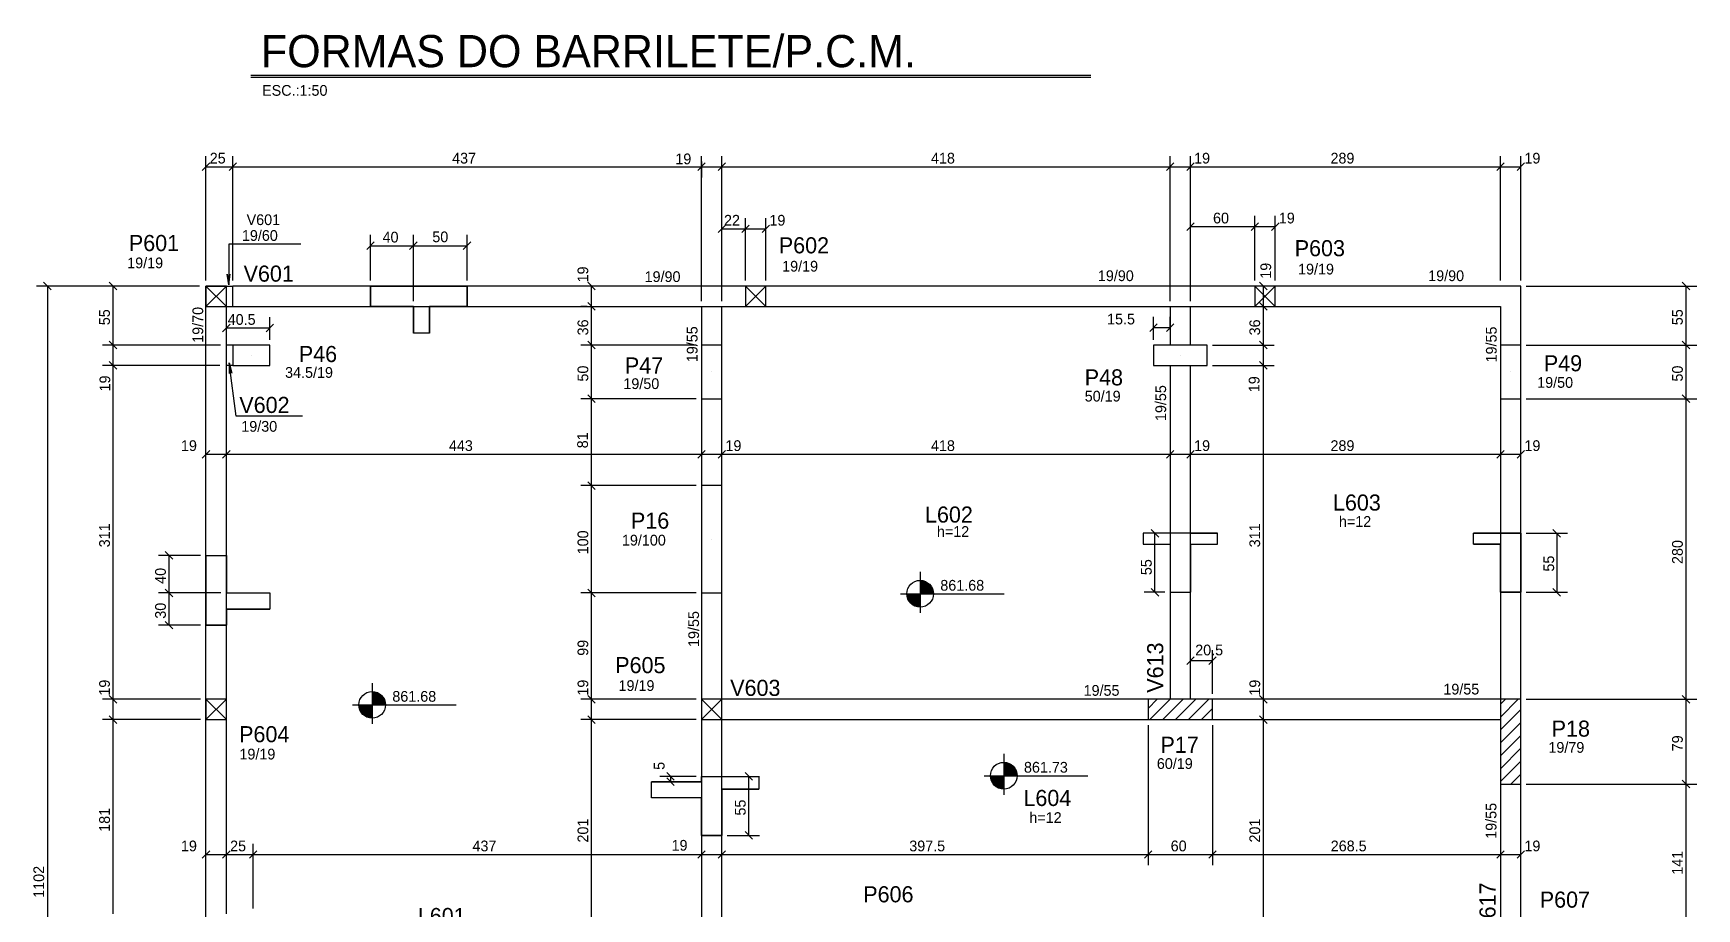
# Model space of a CAD drawing. Header units: metres. Extents: x 719 to 2270, y 370 to 2002.
# Drawn here: x 719 to 2270, y 1187 to 2002 of the extents above; entities that cross this region are included whole.
import ezdxf

# ---------------------------------------------------------------- set-up
doc = ezdxf.new("R2010")
doc.units = ezdxf.units.M
for name, color, linetype in [('1', 1, 'Continuous'), ('2', 2, 'Continuous'), ('3', 3, 'Continuous'), ('4', 4, 'Continuous'), ('6', 6, 'Continuous'), ('7', 7, 'Continuous'), ('8', 8, 'Continuous'), ('9', 9, 'Continuous')]:
    doc.layers.add(name, color=color, linetype=linetype)

msp = doc.modelspace()

# ---------------------------------------------------------------- linework, layer by layer
at = {"layer": '1', "linetype": 'Continuous'}
for p, q in [((879.544, 1747.8827), (898.544, 1766.8827)), ((898.544, 1747.8827), (879.544, 1766.8827)), ((1382.572762, 1747.8827), (1401.572762, 1766.8827)), ((1401.572762, 1747.8827), (1382.572762, 1766.8827)), ((1857.542166, 1747.8827), (1876.542166, 1766.8827)), ((1876.542166, 1747.8827), (1857.542166, 1766.8827)), ((879.544, 1362.8827), (898.544, 1381.8827)), ((898.544, 1362.8827), (879.544, 1381.8827)), ((1341.54408, 1362.8827), (1360.54408, 1381.8827)), ((1360.54408, 1362.8827), (1341.54408, 1381.8827))]:
    msp.add_line(p, q, dxfattribs=at)
at = {"layer": '2', "linetype": 'Continuous'}
for p, q in [((876.008466, 1874.465655), (883.079534, 1881.536723)), ((901.008466, 1874.465655), (908.079534, 1881.536723)), ((901.008466, 1874.465655), (908.079534, 1881.536723)), ((1338.008466, 1874.465655), (1345.079534, 1881.536723)), ((1338.008466, 1874.465655), (1345.079534, 1881.536723)), ((1338.008466, 1874.465655), (1345.079534, 1881.536723)), ((1357.008466, 1874.465655), (1364.079534, 1881.536723)), ((1357.008466, 1874.465655), (1364.079534, 1881.536723)), ((1775.008466, 1874.465655), (1782.079534, 1881.536723)), ((1775.008466, 1874.465655), (1782.079534, 1881.536723)), ((1794.008466, 1874.465655), (1801.079534, 1881.536723)), ((1794.008466, 1874.465655), (1801.079534, 1881.536723)), ((2083.008466, 1874.465655), (2090.079534, 1881.536723)), ((2083.008466, 1874.465655), (2090.079534, 1881.536723)), ((2102.008466, 1874.465655), (2109.079534, 1881.536723)), ((1357.008466, 1816.617133), (1364.079534, 1823.688201)), ((1379.037228, 1816.617133), (1386.108296, 1823.688201)), ((1379.037228, 1816.617133), (1386.108296, 1823.688201)), ((1398.037228, 1816.617133), (1405.108296, 1823.688201)), ((1794.008466, 1818.676141), (1801.079534, 1825.747209)), ((1854.006632, 1818.676141), (1861.077699, 1825.747209)), ((1854.006632, 1818.676141), (1861.077699, 1825.747209)), ((1873.006632, 1818.676141), (1880.077699, 1825.747209)), ((1029.423817, 1800.880706), (1036.494885, 1807.951773)), ((1069.423817, 1800.880706), (1076.494885, 1807.951773)), ((1069.423817, 1800.880706), (1076.494885, 1807.951773)), ((1119.423817, 1800.880706), (1126.494885, 1807.951773)), ((728.118288, 1770.418234), (735.189356, 1763.347166)), ((796.477475, 1763.347166), (789.406407, 1770.418234)), ((1242.52467, 1763.347166), (1235.453602, 1770.418234)), ((1868.990813, 1763.347166), (1861.919745, 1770.418234)), ((2263.075399, 1763.347166), (2256.004332, 1770.418234)), ((889.044, 1757.3827), (889.044, 1757.3827)), ((1392.072762, 1757.3827), (1392.072762, 1757.3827)), ((1867.042166, 1757.3827), (1867.042166, 1757.3827)), ((1242.52467, 1744.347166), (1235.453602, 1751.418234)), ((1242.52467, 1744.347166), (1235.453602, 1751.418234)), ((1868.990813, 1744.347166), (1861.919745, 1751.418234)), ((1868.990813, 1744.347166), (1861.919745, 1751.418234)), ((902.079534, 1731.242418), (895.008466, 1724.171351)), ((942.579534, 1731.242418), (935.508466, 1724.171351)), ((1759.508466, 1724.553754), (1766.579534, 1731.624822)), ((1775.008466, 1724.553754), (1782.079534, 1731.624822)), ((796.477475, 1708.347166), (789.406407, 1715.418234)), ((796.477475, 1708.347166), (789.406407, 1715.418234)), ((1242.52467, 1708.347166), (1235.453602, 1715.418234)), ((1242.52467, 1708.347166), (1235.453602, 1715.418234)), ((1868.990813, 1708.347166), (1861.919745, 1715.418234)), ((1868.990813, 1708.347166), (1861.919745, 1715.418234)), ((2263.075399, 1708.347166), (2256.004332, 1715.418234)), ((2263.075399, 1708.347166), (2256.004332, 1715.418234)), ((796.477475, 1689.347166), (789.406407, 1696.418234)), ((796.477475, 1689.347166), (789.406407, 1696.418234)), ((796.477475, 1689.347166), (789.406407, 1696.418234)), ((921.794, 1702.3827), (921.794, 1702.3827)), ((1788.044, 1702.3827), (1788.044, 1702.3827)), ((1868.990813, 1689.347166), (1861.919745, 1696.418234)), ((1868.990813, 1689.347166), (1861.919745, 1696.418234)), ((1351.044, 1686.8827), (1351.044, 1686.8827)), ((2096.044, 1686.8827), (2096.044, 1686.8827)), ((1242.52467, 1658.347166), (1235.453602, 1665.418234)), ((1242.52467, 1658.347166), (1235.453602, 1665.418234)), ((2263.075399, 1658.347166), (2256.004332, 1665.418234)), ((2263.075399, 1658.347166), (2256.004332, 1665.418234)), ((876.008466, 1606.635108), (883.079534, 1613.706176)), ((895.008466, 1606.635108), (902.079534, 1613.706176)), ((895.008466, 1606.635108), (902.079534, 1613.706176)), ((1338.008466, 1606.635108), (1345.079534, 1613.706176)), ((1338.008466, 1606.635108), (1345.079534, 1613.706176)), ((1338.008466, 1606.635108), (1345.079534, 1613.706176)), ((1357.008466, 1606.635108), (1364.079534, 1613.706176)), ((1357.008466, 1606.635108), (1364.079534, 1613.706176)), ((1775.008466, 1606.635108), (1782.079534, 1613.706176)), ((1775.008466, 1606.635108), (1782.079534, 1613.706176)), ((1794.008466, 1606.635108), (1801.079534, 1613.706176)), ((1794.008466, 1606.635108), (1801.079534, 1613.706176)), ((2083.008466, 1606.635108), (2090.079534, 1613.706176)), ((2083.008466, 1606.635108), (2090.079534, 1613.706176)), ((2102.008466, 1606.635108), (2109.079534, 1613.706176)), ((1242.52467, 1577.347166), (1235.453602, 1584.418234)), ((1242.52467, 1577.347166), (1235.453602, 1584.418234)), ((1767.901373, 1532.974979), (1760.830305, 1540.046047)), ((2135.433913, 1540.046047), (2142.504981, 1532.974979)), ((1351.044, 1530.8827), (1351.044, 1530.8827)), ((848.655207, 1512.367376), (841.584139, 1519.438444)), ((848.655207, 1477.367376), (841.584139, 1484.438444)), ((848.655207, 1477.367376), (841.584139, 1484.438444)), ((848.655207, 1477.367376), (841.584139, 1484.438444)), ((1242.52467, 1477.347166), (1235.453602, 1484.418234)), ((1242.52467, 1477.347166), (1235.453602, 1484.418234)), ((1767.901373, 1477.974979), (1760.830305, 1485.046047)), ((2135.433913, 1485.046047), (2142.504981, 1477.974979)), ((848.655207, 1447.367376), (841.584139, 1454.438444)), ((1801.079534, 1421.281892), (1794.008466, 1414.210824)), ((1821.579534, 1421.281892), (1814.508466, 1414.210824)), ((796.477475, 1378.347166), (789.406407, 1385.418234)), ((796.477475, 1378.347166), (789.406407, 1385.418234)), ((1242.52467, 1378.347247), (1235.453602, 1385.418315)), ((1242.52467, 1378.347247), (1235.453602, 1385.418315)), ((1868.990813, 1378.347166), (1861.919745, 1385.418234)), ((1868.990813, 1378.347166), (1861.919745, 1385.418234)), ((2263.075399, 1378.347166), (2256.004332, 1385.418234)), ((2263.075399, 1378.347166), (2256.004332, 1385.418234)), ((796.477475, 1359.347166), (789.406407, 1366.418234)), ((796.477475, 1359.347166), (789.406407, 1366.418234)), ((889.044, 1372.3827), (889.044, 1372.3827)), ((1242.52467, 1359.347086), (1235.453602, 1366.418154)), ((1242.52467, 1359.347086), (1235.453602, 1366.418154)), ((1351.04408, 1372.3827), (1351.04408, 1372.3827)), ((1788.044, 1372.3827), (1788.044, 1372.3827)), ((1868.990813, 1359.347166), (1861.919745, 1366.418234)), ((1868.990813, 1359.347166), (1861.919745, 1366.418234)), ((2096.044, 1342.3827), (2096.044, 1342.3827)), ((1309.120729, 1313.555136), (1316.191797, 1306.484068)), ((1309.120729, 1308.555136), (1316.191797, 1301.484068)), ((1389.255324, 1306.484068), (1382.184256, 1313.555136)), ((2263.075399, 1299.347166), (2256.004332, 1306.418234)), ((2263.075399, 1299.347166), (2256.004332, 1306.418234)), ((1389.255324, 1251.484068), (1382.184256, 1258.555136)), ((876.008466, 1233.697004), (883.079534, 1240.768072)), ((895.008466, 1233.697004), (902.079534, 1240.768072)), ((895.008466, 1233.697004), (902.079534, 1240.768072)), ((920.008466, 1233.697004), (927.079534, 1240.768072)), ((920.008466, 1233.697004), (927.079534, 1240.768072)), ((1338.008466, 1233.697004), (1345.079534, 1240.768072)), ((1338.008466, 1233.697004), (1345.079534, 1240.768072)), ((1357.008466, 1233.697004), (1364.079534, 1240.768072)), ((1357.008466, 1233.697004), (1364.079534, 1240.768072)), ((1357.008466, 1233.697004), (1364.079534, 1240.768072)), ((1754.508466, 1233.697004), (1761.579534, 1240.768072)), ((1754.508466, 1233.697004), (1761.579534, 1240.768072)), ((1814.508466, 1233.697004), (1821.579534, 1240.768072)), ((1814.508466, 1233.697004), (1821.579534, 1240.768072)), ((2083.008466, 1233.697004), (2090.079534, 1240.768072)), ((2083.008466, 1233.697004), (2090.079534, 1240.768072)), ((2102.008466, 1233.697004), (2109.079534, 1240.768072))]:
    msp.add_line(p, q, dxfattribs=at)
at = {"layer": '3', "linetype": 'Continuous'}
for p, q in [((879.544, 664.8827), (879.544, 1766.8827)), ((879.544, 1766.8827), (904.544, 1766.8827)), ((904.544, 1747.8827), (904.544, 1766.8827)), ((898.544, 1711.8827), (898.544, 1747.8827)), ((904.544, 1711.8827), (898.544, 1711.8827)), ((904.544, 1692.8827), (898.544, 1692.8827)), ((1545.449928, 1500.493135), (1545.449928, 1462.346354)), ((1545.449928, 1492.641029), (1545.449928, 1467.641029)), ((1545.449928, 1492.033681), (1549.299053, 1492.033681)), ((1545.449928, 1491.240832), (1551.19839, 1491.240832)), ((1545.449928, 1490.447983), (1552.522186, 1490.447983)), ((1545.449928, 1489.655122), (1553.557447, 1489.655122)), ((1527.191232, 1480.141029), (1623.915377, 1480.141029)), ((1545.44988, 1479.348228), (1532.94988, 1479.348228)), ((1532.949928, 1480.141029), (1557.949928, 1480.141029)), ((1545.44988, 1478.555379), (1533.050874, 1478.555379)), ((1545.44988, 1477.762529), (1533.178237, 1477.762529)), ((1545.44988, 1476.96968), (1533.358863, 1476.96968)), ((1545.44988, 1476.176879), (1533.595136, 1476.176879)), ((1545.44988, 1475.383982), (1533.890441, 1475.383982)), ((1545.44988, 1474.591181), (1534.2495, 1474.591181)), ((1545.44988, 1473.798332), (1534.678653, 1473.798332)), ((1545.449928, 1488.862333), (1554.404786, 1488.862333)), ((1545.449928, 1488.069484), (1555.113796, 1488.069484)), ((1545.449928, 1487.276623), (1555.713132, 1487.276623)), ((1545.449928, 1486.483774), (1556.221155, 1486.483774)), ((1545.449928, 1485.690925), (1556.650308, 1485.690925)), ((1545.449928, 1484.898076), (1557.009366, 1484.898076)), ((1545.449928, 1484.105227), (1557.304672, 1484.105227)), ((1545.449928, 1483.312425), (1557.540944, 1483.312425)), ((1545.449928, 1482.519576), (1557.721523, 1482.519576)), ((1545.449928, 1481.726727), (1557.848934, 1481.726727)), ((1545.449928, 1480.933878), (1557.949928, 1480.933878)), ((1545.44988, 1473.005483), (1535.186675, 1473.005483)), ((1545.44988, 1472.212634), (1535.78606, 1472.212634)), ((1545.44988, 1471.419832), (1536.495021, 1471.419832)), ((1545.44988, 1470.626924), (1537.342361, 1470.626924)), ((1545.44988, 1469.834122), (1538.377622, 1469.834122)), ((1545.44988, 1469.041273), (1539.701417, 1469.041273)), ((1545.44988, 1468.248424), (1541.600803, 1468.248424)), ((1034.496327, 1397.02901), (1034.496327, 1358.88223)), ((1034.496327, 1389.176904), (1034.496327, 1364.176904)), ((1034.496327, 1388.569557), (1038.345452, 1388.569557)), ((1034.496327, 1387.776708), (1040.24479, 1387.776708)), ((1034.496327, 1386.983859), (1041.568585, 1386.983859)), ((1034.496327, 1386.190998), (1042.603846, 1386.190998)), ((1034.496327, 1385.398208), (1043.451186, 1385.398208)), ((1034.496327, 1384.605359), (1044.160195, 1384.605359)), ((1034.496327, 1383.812498), (1044.759532, 1383.812498)), ((1034.496327, 1383.019649), (1045.267554, 1383.019649)), ((1034.496327, 1382.2268), (1045.696708, 1382.2268)), ((1034.496327, 1381.433951), (1046.055766, 1381.433951)), ((1034.496327, 1380.641102), (1046.351071, 1380.641102)), ((1758.044, 1373.377911), (1766.548789, 1381.8827)), ((1759.569604, 1362.8827), (1778.569604, 1381.8827)), ((1771.59042, 1362.8827), (1790.59042, 1381.8827)), ((1783.611235, 1362.8827), (1802.611235, 1381.8827)), ((1795.63205, 1362.8827), (1814.63205, 1381.8827)), ((2086.544, 1365.295083), (2103.131617, 1381.8827)), ((2086.544, 1377.315898), (2091.110802, 1381.8827)), ((1016.237632, 1376.676904), (1112.961776, 1376.676904)), ((1034.49628, 1375.884103), (1021.99628, 1375.884103)), ((1021.996327, 1376.676904), (1046.996327, 1376.676904)), ((1034.49628, 1375.091254), (1022.097274, 1375.091254)), ((1034.49628, 1374.298405), (1022.224637, 1374.298405)), ((1034.49628, 1373.505556), (1022.405263, 1373.505556)), ((1034.49628, 1372.712754), (1022.641536, 1372.712754)), ((1034.49628, 1371.919858), (1022.936841, 1371.919858)), ((1034.49628, 1371.127056), (1023.295899, 1371.127056)), ((1034.49628, 1370.334207), (1023.725053, 1370.334207)), ((1034.49628, 1369.541358), (1024.233075, 1369.541358)), ((1034.49628, 1368.748509), (1024.832459, 1368.748509)), ((1034.49628, 1367.955708), (1025.541421, 1367.955708)), ((1034.49628, 1367.162799), (1026.38876, 1367.162799)), ((1034.49628, 1366.369998), (1027.424022, 1366.369998)), ((1034.49628, 1365.577148), (1028.747817, 1365.577148)), ((1034.496327, 1379.848301), (1046.587344, 1379.848301)), ((1034.496327, 1379.055451), (1046.767922, 1379.055451)), ((1034.496327, 1378.262602), (1046.895333, 1378.262602)), ((1034.496327, 1377.469753), (1046.996327, 1377.469753)), ((1807.652866, 1362.8827), (1818.044, 1373.273835)), ((2086.544, 1353.274268), (2105.544, 1372.274268)), ((1034.49628, 1364.784299), (1030.647202, 1364.784299)), ((2086.544, 1341.253453), (2105.544, 1360.253453)), ((2086.544, 1329.232637), (2105.544, 1348.232637)), ((2086.544, 1317.211822), (2105.544, 1336.211822)), ((1623.44596, 1330.971146), (1623.44596, 1292.824365)), ((1623.44596, 1323.11904), (1623.44596, 1298.11904)), ((1623.44596, 1322.511693), (1627.295085, 1322.511693)), ((1623.44596, 1321.718843), (1629.194423, 1321.718843)), ((1623.44596, 1320.925994), (1630.518218, 1320.925994)), ((1623.44596, 1320.133133), (1631.553479, 1320.133133)), ((1623.44596, 1319.340344), (1632.400819, 1319.340344)), ((1623.44596, 1318.547495), (1633.109828, 1318.547495)), ((2086.544, 1305.191007), (2105.544, 1324.191007)), ((1605.187264, 1310.61904), (1701.911409, 1310.61904)), ((1623.445912, 1309.826239), (1610.945912, 1309.826239)), ((1610.94596, 1310.61904), (1635.94596, 1310.61904)), ((1623.445912, 1309.03339), (1611.046907, 1309.03339)), ((1623.445912, 1308.240541), (1611.17427, 1308.240541)), ((1623.445912, 1307.447691), (1611.354896, 1307.447691)), ((1623.445912, 1306.65489), (1611.591169, 1306.65489)), ((1623.445912, 1305.861993), (1611.886474, 1305.861993)), ((1623.445912, 1305.069192), (1612.245532, 1305.069192)), ((1623.445912, 1304.276343), (1612.674686, 1304.276343)), ((1623.445912, 1303.483494), (1613.182708, 1303.483494)), ((1623.44596, 1317.754634), (1633.709165, 1317.754634)), ((1623.44596, 1316.961785), (1634.217187, 1316.961785)), ((1623.44596, 1316.168936), (1634.64634, 1316.168936)), ((1623.44596, 1315.376087), (1635.005399, 1315.376087)), ((1623.44596, 1314.583238), (1635.300704, 1314.583238)), ((1623.44596, 1313.790436), (1635.536977, 1313.790436)), ((1623.44596, 1312.997587), (1635.717555, 1312.997587)), ((1623.44596, 1312.204738), (1635.844966, 1312.204738)), ((1623.44596, 1311.411889), (1635.94596, 1311.411889)), ((2096.256509, 1302.8827), (2105.544, 1312.170192)), ((1623.445912, 1302.690645), (1613.782092, 1302.690645)), ((1623.445912, 1301.897843), (1614.491054, 1301.897843)), ((1623.445912, 1301.104935), (1615.338393, 1301.104935)), ((1623.445912, 1300.312133), (1616.373654, 1300.312133)), ((1623.445912, 1299.519284), (1617.69745, 1299.519284)), ((1623.445912, 1298.726435), (1619.596835, 1298.726435))]:
    msp.add_line(p, q, dxfattribs=at)
for points in [[(1351.044, 1766.8827), (904.544, 1766.8827)], [(1788.044, 1766.8827), (1351.044, 1766.8827)], [(2105.544, 1766.8827), (1788.044, 1766.8827)], [(2105.544, 1711.8827), (2105.544, 1766.8827)], [(898.544, 1747.8827), (1341.544, 1747.8827)], [(1341.544, 1747.8827), (1341.544, 1711.8827)], [(1360.544, 1711.8827), (1360.544, 1747.8827)], [(1360.544, 1747.8827), (1778.544, 1747.8827)], [(1778.544, 1747.8827), (1778.544, 1711.8827)], [(1797.544, 1711.8827), (1797.544, 1747.8827)], [(1797.544, 1747.8827), (2086.544, 1747.8827)], [(2086.544, 1747.8827), (2086.544, 1711.8827)], [(898.544, 1181.8827), (898.544, 1692.8827)], [(1778.544, 1692.8827), (1778.544, 1381.8827)], [(1797.544, 1381.8827), (1797.544, 1692.8827)], [(1341.544, 1661.8827), (1341.544, 1580.8827)], [(1360.544, 1580.8827), (1360.544, 1661.8827)], [(2086.544, 1661.8827), (2086.544, 1381.8827)], [(2105.544, 1381.8827), (2105.544, 1661.8827)], [(1341.544, 1480.8827), (1341.544, 1381.8827)], [(1360.544, 1381.8827), (1360.544, 1480.8827)], [(1758.044, 1381.8827), (1360.54408, 1381.8827)], [(2086.544, 1381.8827), (1818.044, 1381.8827)], [(1341.544, 1362.8827), (1341.544, 1161.8827)], [(1360.544, 1161.8827), (1360.544, 1362.8827)], [(1360.54408, 1362.8827), (1758.044, 1362.8827)], [(1818.044, 1362.8827), (2086.544, 1362.8827)], [(2086.544, 1302.8827), (2086.544, 1161.8827)], [(2105.544, 1161.8827), (2105.544, 1302.8827)]]:
    msp.add_lwpolyline(points, dxfattribs=at)
for centre in [(1545.449928, 1480.141029), (1034.496327, 1376.676904), (1623.44596, 1310.61904)]:
    msp.add_circle(centre, 12.5, dxfattribs=at)
at = {"layer": '6', "linetype": 'Continuous'}
for p, q in [((921.238335, 1963.201257), (1704.600567, 1963.201257)), ((921.238335, 1961.403217), (1704.600567, 1961.403217)), ((1032.959351, 1766.8827), (1032.959351, 1747.8827)), ((1032.959351, 1766.8827), (1072.959351, 1766.8827)), ((1082.959351, 1766.8827), (1072.959351, 1766.8827)), ((1122.959351, 1766.8827), (1082.959351, 1766.8827)), ((1122.959351, 1747.8827), (1122.959351, 1766.8827)), ((1032.959351, 1747.8827), (1072.959351, 1747.8827)), ((1072.959351, 1747.8827), (1072.959351, 1722.8827)), ((1087.959351, 1747.8827), (1122.959351, 1747.8827)), ((1087.959351, 1722.8827), (1087.959351, 1747.8827)), ((1797.544, 1536.510513), (1753.544, 1536.510513)), ((1797.544, 1536.510513), (1822.544, 1536.510513)), ((2105.544, 1536.510513), (2061.544, 1536.510513)), ((2105.544, 1526.510513), (2105.544, 1536.510513)), ((1753.544, 1526.510513), (1778.544, 1526.510513)), ((1778.544, 1526.510513), (1778.544, 1481.510513)), ((1797.544, 1526.510513), (1822.544, 1526.510513)), ((1797.544, 1526.510513), (1797.544, 1481.510513)), ((2061.544, 1526.510513), (2086.544, 1526.510513)), ((2086.544, 1526.510513), (2086.544, 1481.510513)), ((2105.544, 1481.510513), (2105.544, 1526.510513)), ((879.549351, 1515.90291), (879.549351, 1450.90291)), ((879.549351, 1515.90291), (898.544, 1515.90291)), ((898.544, 1515.90291), (898.544, 1480.90291)), ((898.544, 1480.90291), (939.171969, 1480.90291)), ((1778.544, 1481.510513), (1797.544, 1481.510513)), ((2086.544, 1481.510513), (2105.544, 1481.510513)), ((898.544, 1465.90291), (898.544, 1450.90291)), ((898.544, 1465.90291), (939.171969, 1465.90291)), ((879.549351, 1450.90291), (898.544, 1450.90291)), ((1341.544, 1305.019602), (1294.924764, 1305.019602)), ((1341.544, 1310.019602), (1360.544, 1310.019602)), ((1341.544, 1310.019602), (1341.544, 1305.019602)), ((1360.544, 1310.019602), (1395.035244, 1310.019602)), ((1341.544, 1290.019602), (1294.924764, 1290.019602)), ((1341.544, 1290.019602), (1341.544, 1255.019602)), ((1360.544, 1298.019602), (1395.035244, 1298.019602)), ((1360.544, 1255.019602), (1360.544, 1298.019602)), ((1341.544, 1255.019602), (1360.544, 1255.019602))]:
    msp.add_line(p, q, dxfattribs=at)
at = {"layer": '7', "linetype": 'Continuous'}
for points in [[(879.544, 1747.8827), (898.544, 1747.8827), (898.544, 1766.8827), (879.544, 1766.8827), (879.544, 1747.8827)], [(1382.572762, 1747.8827), (1401.572762, 1747.8827), (1401.572762, 1766.8827), (1382.572762, 1766.8827), (1382.572762, 1747.8827)], [(1857.542166, 1747.8827), (1876.542166, 1747.8827), (1876.542166, 1766.8827), (1857.542166, 1766.8827), (1857.542166, 1747.8827)], [(904.544, 1692.8827), (939.044, 1692.8827), (939.044, 1711.8827), (904.544, 1711.8827), (904.544, 1692.8827)], [(1341.544, 1661.8827), (1360.544, 1661.8827), (1360.544, 1711.8827), (1341.544, 1711.8827), (1341.544, 1661.8827)], [(1763.044, 1692.8827), (1813.044, 1692.8827), (1813.044, 1711.8827), (1763.044, 1711.8827), (1763.044, 1692.8827)], [(2086.544, 1661.8827), (2105.544, 1661.8827), (2105.544, 1711.8827), (2086.544, 1711.8827), (2086.544, 1661.8827)], [(1341.544, 1480.8827), (1360.544, 1480.8827), (1360.544, 1580.8827), (1341.544, 1580.8827), (1341.544, 1480.8827)], [(879.544, 1362.8827), (898.544, 1362.8827), (898.544, 1381.8827), (879.544, 1381.8827), (879.544, 1362.8827)], [(1341.54408, 1362.8827), (1360.54408, 1362.8827), (1360.54408, 1381.8827), (1341.54408, 1381.8827), (1341.54408, 1362.8827)], [(1758.044, 1362.8827), (1818.044, 1362.8827), (1818.044, 1381.8827), (1758.044, 1381.8827), (1758.044, 1362.8827)], [(2086.544, 1302.8827), (2105.544, 1302.8827), (2105.544, 1381.8827), (2086.544, 1381.8827), (2086.544, 1302.8827)]]:
    msp.add_lwpolyline(points, dxfattribs=at)
at = {"layer": '8', "linetype": 'Continuous'}
for points in [[(1072.959351, 1722.8827), (1072.959351, 1747.8827), (1032.959351, 1747.8827), (1032.959351, 1766.8827), (1122.959351, 1766.8827), (1122.959351, 1747.8827), (1087.959351, 1747.8827), (1087.959351, 1722.8827), (1072.959351, 1722.8827)], [(1822.544, 1536.510513), (1753.544, 1536.510513), (1753.544, 1526.510513), (1778.544, 1526.510513), (1778.544, 1481.510513), (1797.544, 1481.510513), (1797.544, 1526.510513), (1822.544, 1526.510513), (1822.544, 1536.510513)], [(2061.544, 1536.510513), (2105.544, 1536.510513), (2105.544, 1481.510513), (2086.544, 1481.510513), (2086.544, 1526.510513), (2061.544, 1526.510513), (2061.544, 1536.510513)], [(939.171969, 1465.90291), (898.544, 1465.90291), (898.544, 1450.90291), (879.549351, 1450.90291), (879.549351, 1515.90291), (898.544, 1515.90291), (898.544, 1480.90291), (939.171969, 1480.90291), (939.171969, 1465.90291)], [(1294.924764, 1305.019602), (1341.544, 1305.019602), (1341.544, 1310.019602), (1395.035244, 1310.019602), (1395.035244, 1298.019602), (1360.544, 1298.019602), (1360.544, 1255.019602), (1341.544, 1255.019602), (1341.544, 1290.019602), (1294.924764, 1290.019602), (1294.924764, 1305.019602)]]:
    msp.add_lwpolyline(points, dxfattribs=at)
at = {"layer": '9', "linetype": 'Continuous'}
for p, q in [((879.544, 1771.8827), (879.544, 1888.001189)), ((879.544, 1878.001189), (904.544, 1878.001189)), ((904.544, 1771.8827), (904.544, 1888.001189)), ((904.544, 1878.001189), (1341.544, 1878.001189)), ((1341.544, 1752.8827), (1341.544, 1888.001189)), ((1341.544, 1883.001189), (1341.544, 1868.001189)), ((1341.544, 1878.001189), (1360.544, 1878.001189)), ((1360.544, 1752.8827), (1360.544, 1888.001189)), ((1360.544, 1878.001189), (1778.544, 1878.001189)), ((1778.544, 1752.8827), (1778.544, 1888.001189)), ((1778.544, 1878.001189), (1797.544, 1878.001189)), ((1797.544, 1752.8827), (1797.544, 1888.001189)), ((1797.544, 1878.001189), (2086.544, 1878.001189)), ((2086.544, 1771.8827), (2086.544, 1888.001189)), ((2086.544, 1878.001189), (2105.544, 1878.001189)), ((2105.544, 1771.8827), (2105.544, 1888.001189)), ((1797.544, 1771.8827), (1797.544, 1832.211675)), ((1857.542166, 1771.8827), (1857.542166, 1832.211675)), ((1876.542166, 1771.8827), (1876.542166, 1832.211675)), ((1360.544, 1798.204838), (1360.544, 1830.152667)), ((1360.544, 1820.152667), (1382.572762, 1820.152667)), ((1382.572762, 1771.8827), (1382.572762, 1830.152667)), ((1382.572762, 1820.152667), (1401.572762, 1820.152667)), ((1401.572762, 1771.8827), (1401.572762, 1830.152667)), ((1797.544, 1822.211675), (1857.542166, 1822.211675)), ((1857.542166, 1822.211675), (1876.542166, 1822.211675)), ((1032.959351, 1771.8827), (1032.959351, 1814.416239)), ((1032.959351, 1804.416239), (1072.959351, 1804.416239)), ((1072.959351, 1752.8827), (1072.959351, 1814.416239)), ((1072.959351, 1804.416239), (1122.959351, 1804.416239)), ((1122.959351, 1771.8827), (1122.959351, 1814.416239)), ((873.515104, 1766.8827), (721.653822, 1766.8827)), ((731.653822, 1766.8827), (731.653822, 664.8827)), ((873.515104, 1766.8827), (782.941941, 1766.8827)), ((792.941941, 1711.8827), (792.941941, 1766.8827)), ((1242.776457, 1766.8827), (1228.989136, 1766.8827)), ((1238.989136, 1747.8827), (1238.989136, 1766.8827)), ((1865.455279, 1747.8827), (1865.455279, 1766.8827)), ((2110.544, 1766.8827), (2269.539866, 1766.8827)), ((2259.539866, 1711.8827), (2259.539866, 1766.8827)), ((898.544, 1717.074458), (898.544, 1737.706885)), ((939.044, 1716.8827), (939.044, 1737.706885)), ((1234.875989, 1747.8827), (1228.989136, 1747.8827)), ((1238.989136, 1711.8827), (1238.989136, 1747.8827)), ((1763.044, 1716.8827), (1763.044, 1738.089288)), ((1778.544, 1726.479414), (1778.544, 1738.089288)), ((1865.455279, 1711.8827), (1865.455279, 1747.8827)), ((939.044, 1727.706885), (898.544, 1727.706885)), ((1763.044, 1728.089288), (1778.544, 1728.089288)), ((893.207464, 1711.8827), (782.941941, 1711.8827)), ((792.941941, 1692.8827), (792.941941, 1711.8827)), ((904.544, 1711.8827), (898.544, 1711.8827)), ((1336.544, 1711.8827), (1228.989136, 1711.8827)), ((1238.989136, 1661.8827), (1238.989136, 1711.8827)), ((1818.044, 1711.8827), (1875.455279, 1711.8827)), ((1865.455279, 1692.8827), (1865.455279, 1711.8827)), ((2110.544, 1711.8827), (2269.539866, 1711.8827)), ((2259.539866, 1661.8827), (2259.539866, 1711.8827)), ((892.507171, 1692.8827), (782.941941, 1692.8827)), ((792.941941, 1381.8827), (792.941941, 1692.8827)), ((1818.044, 1692.8827), (1875.455279, 1692.8827)), ((1865.455279, 1381.8827), (1865.455279, 1692.8827)), ((1336.544, 1661.8827), (1228.989136, 1661.8827)), ((1238.989136, 1580.8827), (1238.989136, 1661.8827)), ((2110.544, 1661.8827), (2269.539866, 1661.8827)), ((2259.539866, 1381.8827), (2259.539866, 1661.8827)), ((879.544, 1610.170642), (898.544, 1610.170642)), ((898.544, 1610.170642), (1341.544, 1610.170642)), ((1341.544, 1610.170642), (1360.544, 1610.170642)), ((1360.544, 1610.170642), (1778.544, 1610.170642)), ((1778.544, 1610.170642), (1797.544, 1610.170642)), ((1797.544, 1610.170642), (2086.544, 1610.170642)), ((2086.544, 1610.170642), (2105.544, 1610.170642)), ((1336.544, 1580.8827), (1228.989136, 1580.8827)), ((1238.989136, 1480.8827), (1238.989136, 1580.8827)), ((1773.544, 1536.510513), (1754.365839, 1536.510513)), ((1764.365839, 1481.510513), (1764.365839, 1536.510513)), ((2110.544, 1536.510513), (2148.969447, 1536.510513)), ((2138.969447, 1536.510513), (2138.969447, 1481.510513)), ((874.549351, 1515.90291), (835.119673, 1515.90291)), ((845.119673, 1480.90291), (845.119673, 1515.90291)), ((893.544, 1480.90291), (835.119673, 1480.90291)), ((851.13531, 1480.90291), (835.119673, 1480.90291)), ((845.119673, 1450.90291), (845.119673, 1480.90291)), ((1336.544, 1480.8827), (1228.989136, 1480.8827)), ((1238.989136, 1381.882781), (1238.989136, 1480.8827)), ((1773.544, 1481.510513), (1754.365839, 1481.510513)), ((2110.544, 1481.510513), (2148.969447, 1481.510513)), ((874.549351, 1450.90291), (835.119673, 1450.90291)), ((1797.544, 1401.039684), (1797.544, 1427.746358)), ((1818.044, 1386.8827), (1818.044, 1427.746358)), ((1818.044, 1417.746358), (1797.544, 1417.746358)), ((874.544, 1381.8827), (782.941941, 1381.8827)), ((792.941941, 1362.8827), (792.941941, 1381.8827)), ((1336.544, 1381.882781), (1228.989136, 1381.882781)), ((1238.989136, 1362.88262), (1238.989136, 1381.882781)), ((1865.455279, 1362.8827), (1865.455279, 1381.8827)), ((2110.544, 1381.8827), (2269.539866, 1381.8827)), ((2259.539866, 1302.8827), (2259.539866, 1381.8827)), ((874.544, 1362.8827), (782.941941, 1362.8827)), ((792.941941, 1181.8827), (792.941941, 1362.8827)), ((1336.544, 1362.88262), (1228.989136, 1362.88262)), ((1238.989136, 1161.8827), (1238.989136, 1362.88262)), ((1758.044, 1357.8827), (1758.044, 1227.232538)), ((1818.044, 1357.8827), (1818.044, 1227.232538)), ((1865.455279, 1161.8827), (1865.455279, 1362.8827)), ((1336.544, 1310.019602), (1302.656263, 1310.019602)), ((1325.864524, 1305.019602), (1302.656263, 1305.019602)), ((1312.656263, 1310.019602), (1312.656263, 1305.019602)), ((1377.812669, 1310.019602), (1395.71979, 1310.019602)), ((1385.71979, 1255.019602), (1385.71979, 1310.019602)), ((2110.544, 1302.8827), (2269.539866, 1302.8827)), ((2259.539866, 1161.8827), (2259.539866, 1302.8827)), ((923.544, 1186.8827), (923.544, 1247.232538)), ((1365.544, 1255.019602), (1395.71979, 1255.019602)), ((879.544, 1237.232538), (898.544, 1237.232538)), ((898.544, 1237.232538), (923.544, 1237.232538)), ((923.544, 1237.232538), (1360.544, 1237.232538)), ((1341.544, 1237.232538), (1360.544, 1237.232538)), ((1360.544, 1237.232538), (1758.044, 1237.232538)), ((1758.044, 1237.232538), (1818.044, 1237.232538)), ((1818.044, 1237.232538), (2086.544, 1237.232538)), ((2086.544, 1237.232538), (2105.544, 1237.232538))]:
    msp.add_line(p, q, dxfattribs=at)
at = {"layer": '9'}
for p, q in [((1341.544, 1747.8827), (1360.544, 1747.8827)), ((1778.544, 1747.8827), (1797.544, 1747.8827)), ((898.544, 1692.8827), (898.544, 1712.074458))]:
    msp.add_line(p, q, dxfattribs=at)
at = {"layer": '9', "linetype": 'Continuous'}
for points in [[(967.942961, 1805.961705), (900.700497, 1805.961705), (900.700497, 1767.963744), (899.395235, 1777.878192), (900.700497, 1767.963744), (902.005758, 1777.878192)], [(969.473281, 1645.700128), (907.796413, 1645.700128), (901.162975, 1695.239214), (903.772521, 1685.585703), (901.162975, 1695.239214), (901.185091, 1685.239238)]]:
    msp.add_lwpolyline(points, dxfattribs=at)

# ---------------------------------------------------------------- texts
at = {"layer": '2', "linetype": 'Continuous'}
for s, p in [('ESC.:1:50', (931.857818, 1944.127277)), ('25', (883.044, 1881.001189)), ('437', (1109.044, 1881.001189)), ('19', (1317.171082, 1880.319346)), ('418', (1555.544, 1881.001189)), ('19', (1800.87733, 1881.001189)), ('289', (1928.044, 1881.001189)), ('19', (2108.87733, 1881.001189)), ('22', (1362.558381, 1823.152667)), ('19', (1404.906092, 1823.152667)), ('60', (1818.543083, 1825.211675)), ('19', (1879.875496, 1825.211675)), ('40', (1044.198639, 1807.416239)), ('50', (1090.58274, 1807.697624)), ('40.5', (899.794, 1730.706885)), ('15.5', (1719.71067, 1731.089288)), ('19', (856.21067, 1613.170642)), ('443', (1106.044, 1613.170642)), ('19', (1363.87733, 1613.170642)), ('418', (1555.544, 1613.170642)), ('19', (1800.87733, 1613.170642)), ('289', (1928.044, 1613.170642)), ('19', (2108.87733, 1613.170642)), ('20.5', (1801.92013, 1422.781358)), ('19', (856.21067, 1240.232538)), ('25', (902.044, 1240.232538)), ('437', (1128.044, 1240.232538)), ('19', (1313.657612, 1240.819903)), ('397.5', (1535.294, 1240.232538)), ('60', (1779.044, 1240.232538)), ('268.5', (1928.294, 1240.232538)), ('19', (2108.87733, 1240.232538))]:
    msp.add_text(s, height=10, dxfattribs=at).set_placement(p)
for s, p in [('19', (1235.989136, 1770.21603)), ('19', (1872.699897, 1773.630903)), ('55', (789.941941, 1730.3827)), ('55', (2256.539866, 1730.3827)), ('36', (1235.989136, 1720.8827)), ('36', (1862.455279, 1720.8827)), ('50', (1235.989136, 1677.8827)), ('50', (2256.539866, 1677.8827)), ('19', (790.279344, 1668.654384)), ('19', (1861.845154, 1667.931341)), ('81', (1235.689841, 1615.674947)), ('311', (789.941941, 1523.3827)), ('100', (1235.989136, 1516.8827)), ('311', (1862.455279, 1523.3827)), ('280', (2256.539866, 1507.8827)), ('55', (1761.365839, 1497.510513)), ('55', (2136.572505, 1500.827335)), ('40', (842.119673, 1489.40291)), ('30', (842.119673, 1456.90291)), ('99', (1235.989136, 1422.38274)), ('19', (789.941941, 1385.21603)), ('19', (1235.989136, 1385.216111)), ('19', (1862.455279, 1385.21603)), ('79', (2256.539866, 1333.3827)), ('5', (1307.120935, 1316.117609)), ('55', (1382.71979, 1273.519602)), ('181', (789.941941, 1258.3827)), ('201', (1235.989136, 1248.38266)), ('201', (1862.455279, 1248.3827)), ('1102', (728.653822, 1196.8827)), ('141', (2256.539866, 1218.3827))]:
    msp.add_text(s, height=10, rotation=90, dxfattribs=at).set_placement(p)
at = {"layer": '3', "linetype": 'Continuous'}
for s, p in [('V601', (917.430115, 1823.666591)), ('19/60', (913.053387, 1808.944868)), ('19/19', (806.092064, 1783.400448)), ('19/19', (1416.777143, 1780.334527)), ('19/19', (1897.820527, 1777.647134)), ('19/90', (1288.521323, 1770.617572)), ('19/90', (1711.170585, 1771.467406)), ('19/90', (2019.170585, 1771.467406)), ('34.5/19', (953.305786, 1681.322655)), ('19/50', (1268.715415, 1670.905045)), ('19/50', (2120.786447, 1672.033337)), ('50/19', (1698.904366, 1659.26815)), ('19/30', (912.468482, 1631.133964)), ('h=12', (1935.896406, 1542.509669)), ('19/100', (1267.391743, 1525.1112)), ('h=12', (1561.054178, 1533.155604)), ('861.68', (1564.250015, 1483.046583)), ('19/19', (1264.215961, 1389.618738)), ('19/55', (2033.295958, 1386.303868)), ('861.68', (1053.296414, 1379.582459)), ('19/55', (1697.858597, 1385.120667)), ('19/19', (910.745284, 1325.803639)), ('19/79', (2131.243588, 1332.046144)), ('861.73', (1642.246047, 1313.524594)), ('60/19', (1766.144706, 1316.958593)), ('h=12', (1647.268191, 1266.656775))]:
    msp.add_text(s, height=10, dxfattribs=at).set_placement(p)
for s, p in [('19/70', (876.947404, 1713.949947)), ('19/55', (1337.863336, 1695.908267)), ('19/55', (2083.007928, 1695.672591)), ('19/55', (1774.794, 1641.078221)), ('19/55', (1339.27969, 1430.57253)), ('19/55', (2082.794, 1251.8827))]:
    msp.add_text(s, height=10, rotation=90, dxfattribs=at).set_placement(p)
at = {"layer": '4', "linetype": 'Continuous'}
for s, p in [('P601', (807.646925, 1799.437022)), ('P602', (1413.664923, 1797.304517)), ('P603', (1894.708307, 1794.617124)), ('V601', (914.63021, 1770.929046)), ('P46', (966.11755, 1696.024707)), ('P47', (1270.160532, 1685.363127)), ('P49', (2126.988042, 1687.420936)), ('P48', (1698.904366, 1674.26815)), ('V602', (910.628722, 1648.597839)), ('L603', (1930.35722, 1557.663274)), ('P16', (1275.814951, 1540.813134)), ('L602', (1549.975805, 1546.462813)), ('P605', (1261.134713, 1406.211918)), ('V603', (1368.337131, 1385.013832)), ('P604', (910.447069, 1341.840213)), ('P18', (2134.292451, 1347.046144)), ('P17', (1769.523592, 1331.958593)), ('L604', (1641.718638, 1282.42354)), ('P606', (1492.406884, 1192.694848)), ('P607', (2123.196948, 1187.718591)), ('L601', (1077.048189, 1172.441216))]:
    msp.add_text(s, height=15, dxfattribs=at).set_placement(p)
for s, p in [('V613', (1772.112789, 1387.945332)), ('V617', (2081.985612, 1164.352682))]:
    msp.add_text(s, height=15, rotation=90, dxfattribs=at).set_placement(p)
at = {"layer": '6', "linetype": 'Continuous'}
msp.add_text('FORMAS DO BARRILETE/P.C.M.', height=30, dxfattribs=at).set_placement((930.752882, 1970.725346))

doc.saveas('drawing.dxf')
